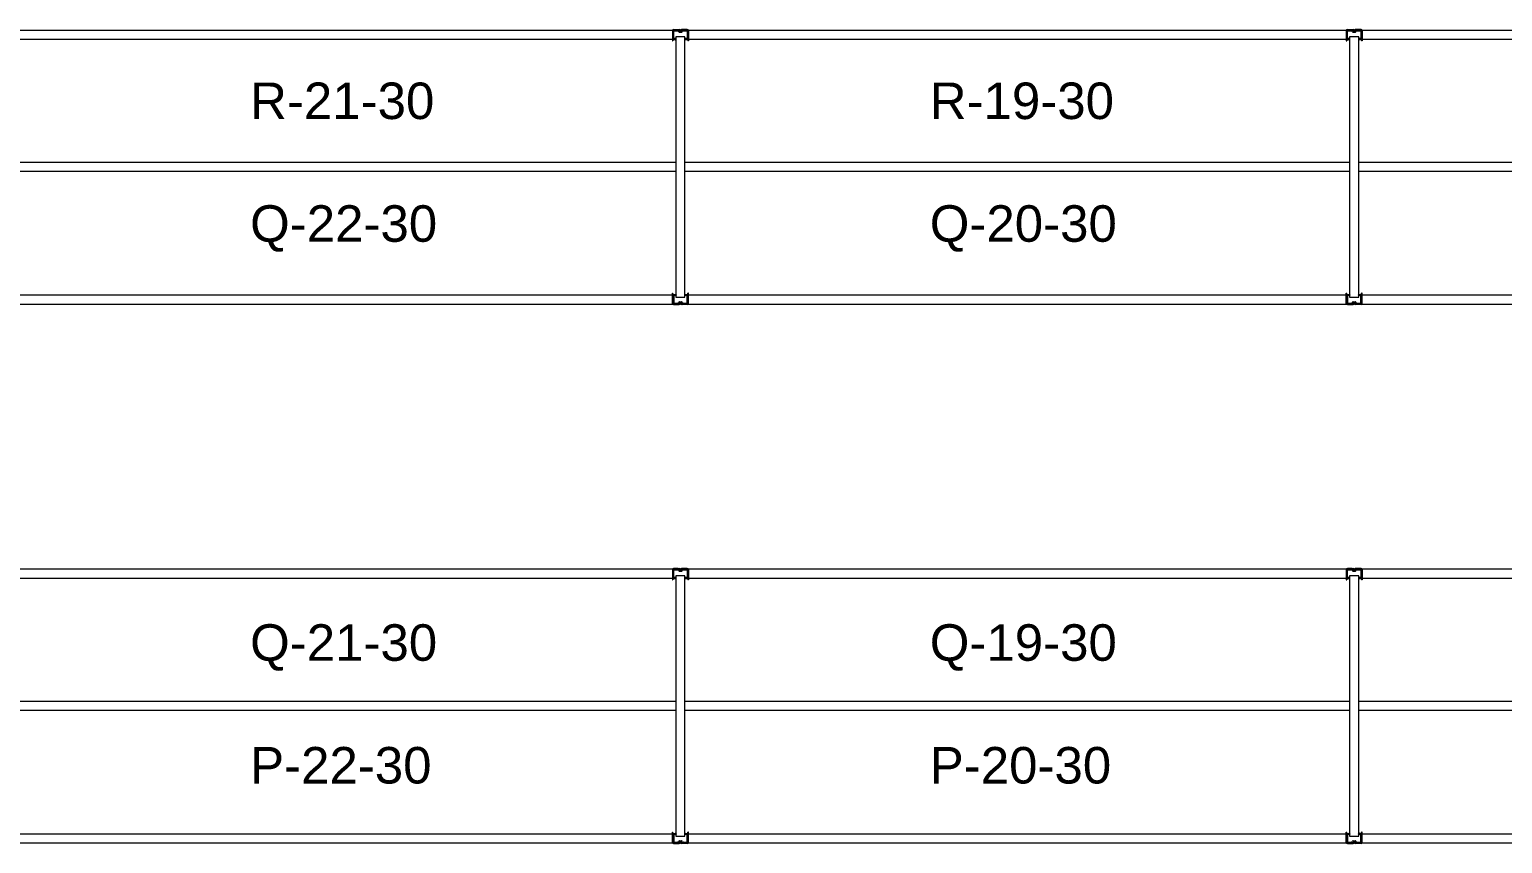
# Model space of a CAD drawing. Header units: inches. Extents: x 2743 to 10591, y -1604 to 5792.
# Drawn here: x 3129.1 to 3451.8, y 963.6 to 1141.8 of the extents above; entities that cross this region are included whole.
import ezdxf

# ---------------------------------------------------------------- set-up
doc = ezdxf.new("R2010")
doc.units = ezdxf.units.IN
doc.header["$LTSCALE"] = 0.1875
doc.header["$MEASUREMENT"] = 0
for name, color, linetype, lineweight in [('22 Dimension', 7, 'Continuous', 5), ('32 Echelle', 160, 'Continuous', 15), ('33 Poutre', 30, 'Continuous', 15)]:
    doc.layers.add(name, color=color, linetype=linetype, lineweight=lineweight)
doc.styles.add('arial', font='')
doc.styles.get('arial').set_extended_font_data('Arial')

msp = doc.modelspace()

# ---------------------------------------------------------------- hatches: boundary and pattern name
at = {"layer": '32 Echelle'}
for points in [[(3270.70882, 1139.49574), (3270.70882, 1139.68324), (3270.52132, 1139.68324)], [(3270.70882, 1139.49574), (3270.70882, 1139.68324), (3270.52132, 1139.68324)], [(3272.70882, 1139.49574), (3272.70882, 1139.68324), (3272.89632, 1139.68324)], [(3272.70882, 1139.49574), (3272.70882, 1139.68324), (3272.89632, 1139.68324)], [(3418.33382, 1139.49574), (3418.33382, 1139.68324), (3418.14632, 1139.68324)], [(3418.33382, 1139.49574), (3418.33382, 1139.68324), (3418.14632, 1139.68324)], [(3420.33382, 1139.49574), (3420.33382, 1139.68324), (3420.52132, 1139.68324)], [(3420.33382, 1139.49574), (3420.33382, 1139.68324), (3420.52132, 1139.68324)], [(3270.70882, 1083.87074), (3270.70882, 1083.68324), (3270.52132, 1083.68324)], [(3270.70882, 1083.87074), (3270.70882, 1083.68324), (3270.52132, 1083.68324)], [(3272.70882, 1083.87074), (3272.70882, 1083.68324), (3272.89632, 1083.68324)], [(3272.70882, 1083.87074), (3272.70882, 1083.68324), (3272.89632, 1083.68324)], [(3418.33382, 1083.87074), (3418.33382, 1083.68324), (3418.14632, 1083.68324)], [(3418.33382, 1083.87074), (3418.33382, 1083.68324), (3418.14632, 1083.68324)], [(3420.33382, 1083.87074), (3420.33382, 1083.68324), (3420.52132, 1083.68324)], [(3420.33382, 1083.87074), (3420.33382, 1083.68324), (3420.52132, 1083.68324)], [(3270.70882, 1021.49574), (3270.70882, 1021.68324), (3270.52132, 1021.68324)], [(3270.70882, 1021.49574), (3270.70882, 1021.68324), (3270.52132, 1021.68324)], [(3272.70882, 1021.49574), (3272.70882, 1021.68324), (3272.89632, 1021.68324)], [(3272.70882, 1021.49574), (3272.70882, 1021.68324), (3272.89632, 1021.68324)], [(3418.33382, 1021.49574), (3418.33382, 1021.68324), (3418.14632, 1021.68324)], [(3418.33382, 1021.49574), (3418.33382, 1021.68324), (3418.14632, 1021.68324)], [(3420.33382, 1021.49574), (3420.33382, 1021.68324), (3420.52132, 1021.68324)], [(3420.33382, 1021.49574), (3420.33382, 1021.68324), (3420.52132, 1021.68324)], [(3270.70882, 965.87074), (3270.70882, 965.68324), (3270.52132, 965.68324)], [(3270.70882, 965.87074), (3270.70882, 965.68324), (3270.52132, 965.68324)], [(3272.70882, 965.87074), (3272.70882, 965.68324), (3272.89632, 965.68324)], [(3272.70882, 965.87074), (3272.70882, 965.68324), (3272.89632, 965.68324)], [(3418.33382, 965.87074), (3418.33382, 965.68324), (3418.14632, 965.68324)], [(3418.33382, 965.87074), (3418.33382, 965.68324), (3418.14632, 965.68324)], [(3420.33382, 965.87074), (3420.33382, 965.68324), (3420.52132, 965.68324)], [(3420.33382, 965.87074), (3420.33382, 965.68324), (3420.52132, 965.68324)]]:
    msp.add_hatch(color=256, dxfattribs=at).paths.add_polyline_path(points)

# ---------------------------------------------------------------- linework, layer by layer
at = {"layer": '22 Dimension'}
for p, q in [((3270.70882, 1112.68324), (3125.08382, 1112.68324)), ((3270.70882, 1110.68324), (3125.08382, 1110.68324)), ((3418.33382, 1112.68324), (3272.70882, 1112.68324)), ((3418.33382, 1110.68324), (3272.70882, 1110.68324)), ((3565.95882, 1112.68324), (3420.33382, 1112.68324)), ((3565.95882, 1110.68324), (3420.33382, 1110.68324)), ((3270.70882, 994.68324), (3125.08382, 994.68324)), ((3418.33382, 994.68324), (3272.70882, 994.68324)), ((3565.95882, 994.68324), (3420.33382, 994.68324)), ((3270.70882, 992.68324), (3125.08382, 992.68324)), ((3418.33382, 992.68324), (3272.70882, 992.68324)), ((3565.95882, 992.68324), (3420.33382, 992.68324))]:
    msp.add_line(p, q, dxfattribs=at)
at = {"layer": '32 Echelle', "linetype": 'Continuous', "lineweight": 25}
for p, q in [((3270.08386, 1141.49949), (3270.08386, 1139.86699)), ((3270.08386, 1141.49949), (3270.08386, 1139.86699)), ((3270.17386, 1139.86699), (3270.17386, 1141.49949)), ((3270.17386, 1139.86699), (3270.17386, 1141.49949)), ((3271.19645, 1141.68324), (3270.26761, 1141.68324)), ((3271.19645, 1141.68324), (3270.26761, 1141.68324)), ((3270.26761, 1141.59324), (3271.19645, 1141.59324)), ((3270.26761, 1141.59324), (3271.19645, 1141.59324)), ((3270.68386, 1139.77324), (3270.26761, 1139.77324)), ((3270.68386, 1139.77324), (3270.26761, 1139.77324)), ((3270.26761, 1139.68324), (3270.68386, 1139.68324)), ((3270.26761, 1139.68324), (3270.68386, 1139.68324)), ((3270.68386, 1139.68324), (3270.68386, 1139.77324)), ((3270.68386, 1139.68324), (3270.68386, 1139.77324)), ((3271.2861, 1141.5269), (3271.33001, 1141.38326)), ((3271.2861, 1141.5269), (3271.33001, 1141.38326)), ((3271.41608, 1141.40958), (3271.37217, 1141.55321)), ((3271.41608, 1141.40958), (3271.37217, 1141.55321)), ((3271.9119, 1141.34324), (3271.50573, 1141.34324)), ((3271.9119, 1141.34324), (3271.50573, 1141.34324)), ((3271.50573, 1141.25324), (3271.9119, 1141.25324)), ((3271.50573, 1141.25324), (3271.9119, 1141.25324)), ((3272.04547, 1141.55321), (3272.00155, 1141.40958)), ((3272.04547, 1141.55321), (3272.00155, 1141.40958)), ((3272.08762, 1141.38326), (3272.13153, 1141.5269)), ((3272.08762, 1141.38326), (3272.13153, 1141.5269)), ((3273.15002, 1141.68324), (3272.22119, 1141.68324)), ((3273.15002, 1141.68324), (3272.22119, 1141.68324)), ((3272.22119, 1141.59324), (3273.15002, 1141.59324)), ((3272.22119, 1141.59324), (3273.15002, 1141.59324)), ((3273.15002, 1139.77324), (3272.73377, 1139.77324)), ((3272.73377, 1139.77324), (3272.73377, 1139.68324)), ((3273.15002, 1139.77324), (3272.73377, 1139.77324)), ((3272.73377, 1139.77324), (3272.73377, 1139.68324)), ((3272.73377, 1139.68324), (3273.15002, 1139.68324)), ((3272.73377, 1139.68324), (3273.15002, 1139.68324)), ((3273.24377, 1141.49949), (3273.24377, 1139.86699)), ((3273.24377, 1141.49949), (3273.24377, 1139.86699)), ((3273.33377, 1139.86699), (3273.33377, 1141.49949)), ((3273.33377, 1139.86699), (3273.33377, 1141.49949)), ((3417.70886, 1141.49949), (3417.70886, 1139.86699)), ((3417.70886, 1141.49949), (3417.70886, 1139.86699)), ((3417.79886, 1139.86699), (3417.79886, 1141.49949)), ((3417.79886, 1139.86699), (3417.79886, 1141.49949)), ((3418.82145, 1141.68324), (3417.89261, 1141.68324)), ((3418.82145, 1141.68324), (3417.89261, 1141.68324)), ((3417.89261, 1141.59324), (3418.82145, 1141.59324)), ((3417.89261, 1141.59324), (3418.82145, 1141.59324)), ((3418.30886, 1139.77324), (3417.89261, 1139.77324)), ((3418.30886, 1139.77324), (3417.89261, 1139.77324)), ((3417.89261, 1139.68324), (3418.30886, 1139.68324)), ((3417.89261, 1139.68324), (3418.30886, 1139.68324)), ((3418.30886, 1139.68324), (3418.30886, 1139.77324)), ((3418.30886, 1139.68324), (3418.30886, 1139.77324)), ((3418.9111, 1141.5269), (3418.95501, 1141.38326)), ((3418.9111, 1141.5269), (3418.95501, 1141.38326)), ((3419.04108, 1141.40958), (3418.99717, 1141.55321)), ((3419.04108, 1141.40958), (3418.99717, 1141.55321)), ((3419.5369, 1141.34324), (3419.13073, 1141.34324)), ((3419.5369, 1141.34324), (3419.13073, 1141.34324)), ((3419.13073, 1141.25324), (3419.5369, 1141.25324)), ((3419.13073, 1141.25324), (3419.5369, 1141.25324)), ((3419.67047, 1141.55321), (3419.62655, 1141.40958)), ((3419.67047, 1141.55321), (3419.62655, 1141.40958)), ((3419.71262, 1141.38326), (3419.75653, 1141.5269)), ((3419.71262, 1141.38326), (3419.75653, 1141.5269)), ((3420.77502, 1141.68324), (3419.84619, 1141.68324)), ((3420.77502, 1141.68324), (3419.84619, 1141.68324)), ((3419.84619, 1141.59324), (3420.77502, 1141.59324)), ((3419.84619, 1141.59324), (3420.77502, 1141.59324)), ((3420.77502, 1139.77324), (3420.35877, 1139.77324)), ((3420.35877, 1139.77324), (3420.35877, 1139.68324)), ((3420.77502, 1139.77324), (3420.35877, 1139.77324)), ((3420.35877, 1139.77324), (3420.35877, 1139.68324)), ((3420.35877, 1139.68324), (3420.77502, 1139.68324)), ((3420.35877, 1139.68324), (3420.77502, 1139.68324)), ((3420.86877, 1141.49949), (3420.86877, 1139.86699)), ((3420.86877, 1141.49949), (3420.86877, 1139.86699)), ((3420.95877, 1139.86699), (3420.95877, 1141.49949)), ((3420.95877, 1139.86699), (3420.95877, 1141.49949)), ((3270.08386, 1081.86699), (3270.08386, 1083.49949)), ((3270.08386, 1081.86699), (3270.08386, 1083.49949)), ((3270.17386, 1083.49949), (3270.17386, 1081.86699)), ((3270.17386, 1083.49949), (3270.17386, 1081.86699)), ((3270.26761, 1083.68324), (3270.68386, 1083.68324)), ((3270.26761, 1083.68324), (3270.68386, 1083.68324)), ((3270.68386, 1083.59324), (3270.26761, 1083.59324)), ((3270.68386, 1083.59324), (3270.26761, 1083.59324)), ((3270.26761, 1081.77324), (3271.19645, 1081.77324)), ((3270.26761, 1081.77324), (3271.19645, 1081.77324)), ((3271.19645, 1081.68324), (3270.26761, 1081.68324)), ((3271.19645, 1081.68324), (3270.26761, 1081.68324)), ((3270.68386, 1083.68324), (3270.68386, 1083.59324)), ((3270.68386, 1083.68324), (3270.68386, 1083.59324)), ((3271.2861, 1081.83958), (3271.33001, 1081.98321)), ((3271.2861, 1081.83958), (3271.33001, 1081.98321)), ((3271.41608, 1081.9569), (3271.37217, 1081.81326)), ((3271.41608, 1081.9569), (3271.37217, 1081.81326)), ((3271.50573, 1082.11324), (3271.9119, 1082.11324)), ((3271.50573, 1082.11324), (3271.9119, 1082.11324)), ((3271.9119, 1082.02324), (3271.50573, 1082.02324)), ((3271.9119, 1082.02324), (3271.50573, 1082.02324)), ((3272.04547, 1081.81326), (3272.00155, 1081.9569)), ((3272.04547, 1081.81326), (3272.00155, 1081.9569)), ((3272.08762, 1081.98321), (3272.13153, 1081.83958)), ((3272.08762, 1081.98321), (3272.13153, 1081.83958)), ((3272.22119, 1081.77324), (3273.15002, 1081.77324)), ((3272.22119, 1081.77324), (3273.15002, 1081.77324)), ((3273.15002, 1081.68324), (3272.22119, 1081.68324)), ((3273.15002, 1081.68324), (3272.22119, 1081.68324)), ((3272.73377, 1083.68324), (3273.15002, 1083.68324)), ((3272.73377, 1083.59324), (3272.73377, 1083.68324)), ((3272.73377, 1083.68324), (3273.15002, 1083.68324)), ((3272.73377, 1083.59324), (3272.73377, 1083.68324)), ((3273.15002, 1083.59324), (3272.73377, 1083.59324)), ((3273.15002, 1083.59324), (3272.73377, 1083.59324)), ((3273.24377, 1081.86699), (3273.24377, 1083.49949)), ((3273.24377, 1081.86699), (3273.24377, 1083.49949)), ((3273.33377, 1083.49949), (3273.33377, 1081.86699)), ((3273.33377, 1083.49949), (3273.33377, 1081.86699)), ((3417.70886, 1081.86699), (3417.70886, 1083.49949)), ((3417.70886, 1081.86699), (3417.70886, 1083.49949)), ((3417.79886, 1083.49949), (3417.79886, 1081.86699)), ((3417.79886, 1083.49949), (3417.79886, 1081.86699)), ((3417.89261, 1083.68324), (3418.30886, 1083.68324)), ((3417.89261, 1083.68324), (3418.30886, 1083.68324)), ((3418.30886, 1083.59324), (3417.89261, 1083.59324)), ((3418.30886, 1083.59324), (3417.89261, 1083.59324)), ((3417.89261, 1081.77324), (3418.82145, 1081.77324)), ((3417.89261, 1081.77324), (3418.82145, 1081.77324)), ((3418.82145, 1081.68324), (3417.89261, 1081.68324)), ((3418.82145, 1081.68324), (3417.89261, 1081.68324)), ((3418.30886, 1083.68324), (3418.30886, 1083.59324)), ((3418.30886, 1083.68324), (3418.30886, 1083.59324)), ((3418.9111, 1081.83958), (3418.95501, 1081.98321)), ((3418.9111, 1081.83958), (3418.95501, 1081.98321)), ((3419.04108, 1081.9569), (3418.99717, 1081.81326)), ((3419.04108, 1081.9569), (3418.99717, 1081.81326)), ((3419.13073, 1082.11324), (3419.5369, 1082.11324)), ((3419.13073, 1082.11324), (3419.5369, 1082.11324)), ((3419.5369, 1082.02324), (3419.13073, 1082.02324)), ((3419.5369, 1082.02324), (3419.13073, 1082.02324)), ((3419.67047, 1081.81326), (3419.62655, 1081.9569)), ((3419.67047, 1081.81326), (3419.62655, 1081.9569)), ((3419.71262, 1081.98321), (3419.75653, 1081.83958)), ((3419.71262, 1081.98321), (3419.75653, 1081.83958)), ((3419.84619, 1081.77324), (3420.77502, 1081.77324)), ((3419.84619, 1081.77324), (3420.77502, 1081.77324)), ((3420.77502, 1081.68324), (3419.84619, 1081.68324)), ((3420.77502, 1081.68324), (3419.84619, 1081.68324)), ((3420.35877, 1083.68324), (3420.77502, 1083.68324)), ((3420.35877, 1083.59324), (3420.35877, 1083.68324)), ((3420.35877, 1083.68324), (3420.77502, 1083.68324)), ((3420.35877, 1083.59324), (3420.35877, 1083.68324)), ((3420.77502, 1083.59324), (3420.35877, 1083.59324)), ((3420.77502, 1083.59324), (3420.35877, 1083.59324)), ((3420.86877, 1081.86699), (3420.86877, 1083.49949)), ((3420.86877, 1081.86699), (3420.86877, 1083.49949)), ((3420.95877, 1083.49949), (3420.95877, 1081.86699)), ((3420.95877, 1083.49949), (3420.95877, 1081.86699)), ((3270.08386, 1023.49949), (3270.08386, 1021.86699)), ((3270.08386, 1023.49949), (3270.08386, 1021.86699)), ((3270.17386, 1021.86699), (3270.17386, 1023.49949)), ((3270.17386, 1021.86699), (3270.17386, 1023.49949)), ((3271.19645, 1023.68324), (3270.26761, 1023.68324)), ((3271.19645, 1023.68324), (3270.26761, 1023.68324)), ((3270.26761, 1023.59324), (3271.19645, 1023.59324)), ((3270.26761, 1023.59324), (3271.19645, 1023.59324)), ((3271.2861, 1023.5269), (3271.33001, 1023.38326)), ((3271.2861, 1023.5269), (3271.33001, 1023.38326)), ((3271.41608, 1023.40958), (3271.37217, 1023.55321)), ((3271.41608, 1023.40958), (3271.37217, 1023.55321)), ((3271.9119, 1023.34324), (3271.50573, 1023.34324)), ((3271.9119, 1023.34324), (3271.50573, 1023.34324)), ((3271.50573, 1023.25324), (3271.9119, 1023.25324)), ((3271.50573, 1023.25324), (3271.9119, 1023.25324)), ((3272.04547, 1023.55321), (3272.00155, 1023.40958)), ((3272.04547, 1023.55321), (3272.00155, 1023.40958)), ((3272.08762, 1023.38326), (3272.13153, 1023.5269)), ((3272.08762, 1023.38326), (3272.13153, 1023.5269)), ((3273.15002, 1023.68324), (3272.22119, 1023.68324)), ((3273.15002, 1023.68324), (3272.22119, 1023.68324)), ((3272.22119, 1023.59324), (3273.15002, 1023.59324)), ((3272.22119, 1023.59324), (3273.15002, 1023.59324)), ((3273.24377, 1023.49949), (3273.24377, 1021.86699)), ((3273.24377, 1023.49949), (3273.24377, 1021.86699)), ((3273.33377, 1021.86699), (3273.33377, 1023.49949)), ((3273.33377, 1021.86699), (3273.33377, 1023.49949)), ((3417.70886, 1023.49949), (3417.70886, 1021.86699)), ((3417.70886, 1023.49949), (3417.70886, 1021.86699)), ((3417.79886, 1021.86699), (3417.79886, 1023.49949)), ((3417.79886, 1021.86699), (3417.79886, 1023.49949)), ((3418.82145, 1023.68324), (3417.89261, 1023.68324)), ((3418.82145, 1023.68324), (3417.89261, 1023.68324)), ((3417.89261, 1023.59324), (3418.82145, 1023.59324)), ((3417.89261, 1023.59324), (3418.82145, 1023.59324)), ((3418.9111, 1023.5269), (3418.95501, 1023.38326)), ((3418.9111, 1023.5269), (3418.95501, 1023.38326)), ((3419.04108, 1023.40958), (3418.99717, 1023.55321)), ((3419.04108, 1023.40958), (3418.99717, 1023.55321)), ((3419.5369, 1023.34324), (3419.13073, 1023.34324)), ((3419.5369, 1023.34324), (3419.13073, 1023.34324)), ((3419.13073, 1023.25324), (3419.5369, 1023.25324)), ((3419.13073, 1023.25324), (3419.5369, 1023.25324)), ((3419.67047, 1023.55321), (3419.62655, 1023.40958)), ((3419.67047, 1023.55321), (3419.62655, 1023.40958)), ((3419.71262, 1023.38326), (3419.75653, 1023.5269)), ((3419.71262, 1023.38326), (3419.75653, 1023.5269)), ((3420.77502, 1023.68324), (3419.84619, 1023.68324)), ((3420.77502, 1023.68324), (3419.84619, 1023.68324)), ((3419.84619, 1023.59324), (3420.77502, 1023.59324)), ((3419.84619, 1023.59324), (3420.77502, 1023.59324)), ((3420.86877, 1023.49949), (3420.86877, 1021.86699)), ((3420.86877, 1023.49949), (3420.86877, 1021.86699)), ((3420.95877, 1021.86699), (3420.95877, 1023.49949)), ((3420.95877, 1021.86699), (3420.95877, 1023.49949)), ((3270.68386, 1021.77324), (3270.26761, 1021.77324)), ((3270.68386, 1021.77324), (3270.26761, 1021.77324)), ((3270.26761, 1021.68324), (3270.68386, 1021.68324)), ((3270.26761, 1021.68324), (3270.68386, 1021.68324)), ((3270.68386, 1021.68324), (3270.68386, 1021.77324)), ((3270.68386, 1021.68324), (3270.68386, 1021.77324)), ((3273.15002, 1021.77324), (3272.73377, 1021.77324)), ((3272.73377, 1021.77324), (3272.73377, 1021.68324)), ((3273.15002, 1021.77324), (3272.73377, 1021.77324)), ((3272.73377, 1021.77324), (3272.73377, 1021.68324)), ((3272.73377, 1021.68324), (3273.15002, 1021.68324)), ((3272.73377, 1021.68324), (3273.15002, 1021.68324)), ((3418.30886, 1021.77324), (3417.89261, 1021.77324)), ((3418.30886, 1021.77324), (3417.89261, 1021.77324)), ((3417.89261, 1021.68324), (3418.30886, 1021.68324)), ((3417.89261, 1021.68324), (3418.30886, 1021.68324)), ((3418.30886, 1021.68324), (3418.30886, 1021.77324)), ((3418.30886, 1021.68324), (3418.30886, 1021.77324)), ((3420.77502, 1021.77324), (3420.35877, 1021.77324)), ((3420.35877, 1021.77324), (3420.35877, 1021.68324)), ((3420.77502, 1021.77324), (3420.35877, 1021.77324)), ((3420.35877, 1021.77324), (3420.35877, 1021.68324)), ((3420.35877, 1021.68324), (3420.77502, 1021.68324)), ((3420.35877, 1021.68324), (3420.77502, 1021.68324)), ((3270.08386, 963.86699), (3270.08386, 965.49949)), ((3270.08386, 963.86699), (3270.08386, 965.49949)), ((3270.17386, 965.49949), (3270.17386, 963.86699)), ((3270.17386, 965.49949), (3270.17386, 963.86699)), ((3270.26761, 965.68324), (3270.68386, 965.68324)), ((3270.26761, 965.68324), (3270.68386, 965.68324)), ((3270.68386, 965.59324), (3270.26761, 965.59324)), ((3270.68386, 965.59324), (3270.26761, 965.59324)), ((3270.68386, 965.68324), (3270.68386, 965.59324)), ((3270.68386, 965.68324), (3270.68386, 965.59324)), ((3272.73377, 965.68324), (3273.15002, 965.68324)), ((3272.73377, 965.59324), (3272.73377, 965.68324)), ((3272.73377, 965.68324), (3273.15002, 965.68324)), ((3272.73377, 965.59324), (3272.73377, 965.68324)), ((3273.15002, 965.59324), (3272.73377, 965.59324)), ((3273.15002, 965.59324), (3272.73377, 965.59324)), ((3273.24377, 963.86699), (3273.24377, 965.49949)), ((3273.24377, 963.86699), (3273.24377, 965.49949)), ((3273.33377, 965.49949), (3273.33377, 963.86699)), ((3273.33377, 965.49949), (3273.33377, 963.86699)), ((3417.70886, 963.86699), (3417.70886, 965.49949)), ((3417.70886, 963.86699), (3417.70886, 965.49949)), ((3417.79886, 965.49949), (3417.79886, 963.86699)), ((3417.79886, 965.49949), (3417.79886, 963.86699)), ((3417.89261, 965.68324), (3418.30886, 965.68324)), ((3417.89261, 965.68324), (3418.30886, 965.68324)), ((3418.30886, 965.59324), (3417.89261, 965.59324)), ((3418.30886, 965.59324), (3417.89261, 965.59324)), ((3418.30886, 965.68324), (3418.30886, 965.59324)), ((3418.30886, 965.68324), (3418.30886, 965.59324)), ((3420.35877, 965.68324), (3420.77502, 965.68324)), ((3420.35877, 965.59324), (3420.35877, 965.68324)), ((3420.35877, 965.68324), (3420.77502, 965.68324)), ((3420.35877, 965.59324), (3420.35877, 965.68324)), ((3420.77502, 965.59324), (3420.35877, 965.59324)), ((3420.77502, 965.59324), (3420.35877, 965.59324)), ((3420.86877, 963.86699), (3420.86877, 965.49949)), ((3420.86877, 963.86699), (3420.86877, 965.49949)), ((3420.95877, 965.49949), (3420.95877, 963.86699)), ((3420.95877, 965.49949), (3420.95877, 963.86699)), ((3270.26761, 963.77324), (3271.19645, 963.77324)), ((3270.26761, 963.77324), (3271.19645, 963.77324)), ((3271.19645, 963.68324), (3270.26761, 963.68324)), ((3271.19645, 963.68324), (3270.26761, 963.68324)), ((3271.2861, 963.83958), (3271.33001, 963.98321)), ((3271.2861, 963.83958), (3271.33001, 963.98321)), ((3271.41608, 963.9569), (3271.37217, 963.81326)), ((3271.41608, 963.9569), (3271.37217, 963.81326)), ((3271.50573, 964.11324), (3271.9119, 964.11324)), ((3271.50573, 964.11324), (3271.9119, 964.11324)), ((3271.9119, 964.02324), (3271.50573, 964.02324)), ((3271.9119, 964.02324), (3271.50573, 964.02324)), ((3272.04547, 963.81326), (3272.00155, 963.9569)), ((3272.04547, 963.81326), (3272.00155, 963.9569)), ((3272.08762, 963.98321), (3272.13153, 963.83958)), ((3272.08762, 963.98321), (3272.13153, 963.83958)), ((3272.22119, 963.77324), (3273.15002, 963.77324)), ((3272.22119, 963.77324), (3273.15002, 963.77324)), ((3273.15002, 963.68324), (3272.22119, 963.68324)), ((3273.15002, 963.68324), (3272.22119, 963.68324)), ((3417.89261, 963.77324), (3418.82145, 963.77324)), ((3417.89261, 963.77324), (3418.82145, 963.77324)), ((3418.82145, 963.68324), (3417.89261, 963.68324)), ((3418.82145, 963.68324), (3417.89261, 963.68324)), ((3418.9111, 963.83958), (3418.95501, 963.98321)), ((3418.9111, 963.83958), (3418.95501, 963.98321)), ((3419.04108, 963.9569), (3418.99717, 963.81326)), ((3419.04108, 963.9569), (3418.99717, 963.81326)), ((3419.13073, 964.11324), (3419.5369, 964.11324)), ((3419.13073, 964.11324), (3419.5369, 964.11324)), ((3419.5369, 964.02324), (3419.13073, 964.02324)), ((3419.5369, 964.02324), (3419.13073, 964.02324)), ((3419.67047, 963.81326), (3419.62655, 963.9569)), ((3419.67047, 963.81326), (3419.62655, 963.9569)), ((3419.71262, 963.98321), (3419.75653, 963.83958)), ((3419.71262, 963.98321), (3419.75653, 963.83958)), ((3419.84619, 963.77324), (3420.77502, 963.77324)), ((3419.84619, 963.77324), (3420.77502, 963.77324)), ((3420.77502, 963.68324), (3419.84619, 963.68324)), ((3420.77502, 963.68324), (3419.84619, 963.68324))]:
    msp.add_line(p, q, dxfattribs=at)
at = {"layer": '32 Echelle'}
for p, q in [((3270.70882, 1139.68324), (3270.52132, 1139.68324)), ((3270.70882, 1139.49574), (3270.52132, 1139.68324)), ((3270.70882, 1139.68324), (3270.52132, 1139.68324)), ((3270.70882, 1139.49574), (3270.52132, 1139.68324)), ((3272.70882, 1140.18324), (3270.70882, 1140.18324)), ((3270.70882, 1140.18324), (3270.70882, 1083.18324)), ((3272.70882, 1140.18324), (3270.70882, 1140.18324)), ((3270.70882, 1140.18324), (3270.70882, 1083.18324)), ((3270.70882, 1139.49574), (3270.70882, 1139.68324)), ((3270.70882, 1139.49574), (3270.70882, 1139.68324)), ((3272.70882, 1083.18324), (3272.70882, 1140.18324)), ((3272.70882, 1083.18324), (3272.70882, 1140.18324)), ((3272.70882, 1139.68324), (3272.89632, 1139.68324)), ((3272.70882, 1139.49574), (3272.70882, 1139.68324)), ((3272.70882, 1139.49574), (3272.89632, 1139.68324)), ((3272.70882, 1139.68324), (3272.89632, 1139.68324)), ((3272.70882, 1139.49574), (3272.70882, 1139.68324)), ((3272.70882, 1139.49574), (3272.89632, 1139.68324)), ((3418.33382, 1139.68324), (3418.14632, 1139.68324)), ((3418.33382, 1139.49574), (3418.14632, 1139.68324)), ((3418.33382, 1139.68324), (3418.14632, 1139.68324)), ((3418.33382, 1139.49574), (3418.14632, 1139.68324)), ((3420.33382, 1140.18324), (3418.33382, 1140.18324)), ((3418.33382, 1140.18324), (3418.33382, 1083.18324)), ((3420.33382, 1140.18324), (3418.33382, 1140.18324)), ((3418.33382, 1140.18324), (3418.33382, 1083.18324)), ((3418.33382, 1139.49574), (3418.33382, 1139.68324)), ((3418.33382, 1139.49574), (3418.33382, 1139.68324)), ((3420.33382, 1083.18324), (3420.33382, 1140.18324)), ((3420.33382, 1083.18324), (3420.33382, 1140.18324)), ((3420.33382, 1139.68324), (3420.52132, 1139.68324)), ((3420.33382, 1139.49574), (3420.33382, 1139.68324)), ((3420.33382, 1139.49574), (3420.52132, 1139.68324)), ((3420.33382, 1139.68324), (3420.52132, 1139.68324)), ((3420.33382, 1139.49574), (3420.33382, 1139.68324)), ((3420.33382, 1139.49574), (3420.52132, 1139.68324)), ((3270.70882, 1083.87074), (3270.52132, 1083.68324)), ((3270.70882, 1083.87074), (3270.52132, 1083.68324)), ((3270.70882, 1083.68324), (3270.52132, 1083.68324)), ((3270.70882, 1083.68324), (3270.52132, 1083.68324)), ((3270.70882, 1083.87074), (3270.70882, 1083.68324)), ((3270.70882, 1083.87074), (3270.70882, 1083.68324)), ((3270.70882, 1083.18324), (3272.70882, 1083.18324)), ((3270.70882, 1083.18324), (3272.70882, 1083.18324)), ((3272.70882, 1083.87074), (3272.70882, 1083.68324)), ((3272.70882, 1083.87074), (3272.89632, 1083.68324)), ((3272.70882, 1083.87074), (3272.70882, 1083.68324)), ((3272.70882, 1083.87074), (3272.89632, 1083.68324)), ((3272.70882, 1083.68324), (3272.89632, 1083.68324)), ((3272.70882, 1083.68324), (3272.89632, 1083.68324)), ((3418.33382, 1083.87074), (3418.14632, 1083.68324)), ((3418.33382, 1083.87074), (3418.14632, 1083.68324)), ((3418.33382, 1083.68324), (3418.14632, 1083.68324)), ((3418.33382, 1083.68324), (3418.14632, 1083.68324)), ((3418.33382, 1083.87074), (3418.33382, 1083.68324)), ((3418.33382, 1083.87074), (3418.33382, 1083.68324)), ((3418.33382, 1083.18324), (3420.33382, 1083.18324)), ((3418.33382, 1083.18324), (3420.33382, 1083.18324)), ((3420.33382, 1083.87074), (3420.33382, 1083.68324)), ((3420.33382, 1083.87074), (3420.52132, 1083.68324)), ((3420.33382, 1083.87074), (3420.33382, 1083.68324)), ((3420.33382, 1083.87074), (3420.52132, 1083.68324)), ((3420.33382, 1083.68324), (3420.52132, 1083.68324)), ((3420.33382, 1083.68324), (3420.52132, 1083.68324)), ((3270.70882, 1021.68324), (3270.52132, 1021.68324)), ((3270.70882, 1021.49574), (3270.52132, 1021.68324)), ((3270.70882, 1021.68324), (3270.52132, 1021.68324)), ((3270.70882, 1021.49574), (3270.52132, 1021.68324)), ((3272.70882, 1022.18324), (3270.70882, 1022.18324)), ((3270.70882, 1022.18324), (3270.70882, 965.18324)), ((3272.70882, 1022.18324), (3270.70882, 1022.18324)), ((3270.70882, 1022.18324), (3270.70882, 965.18324)), ((3270.70882, 1021.49574), (3270.70882, 1021.68324)), ((3270.70882, 1021.49574), (3270.70882, 1021.68324)), ((3272.70882, 965.18324), (3272.70882, 1022.18324)), ((3272.70882, 965.18324), (3272.70882, 1022.18324)), ((3272.70882, 1021.68324), (3272.89632, 1021.68324)), ((3272.70882, 1021.49574), (3272.70882, 1021.68324)), ((3272.70882, 1021.49574), (3272.89632, 1021.68324)), ((3272.70882, 1021.68324), (3272.89632, 1021.68324)), ((3272.70882, 1021.49574), (3272.70882, 1021.68324)), ((3272.70882, 1021.49574), (3272.89632, 1021.68324)), ((3418.33382, 1021.68324), (3418.14632, 1021.68324)), ((3418.33382, 1021.49574), (3418.14632, 1021.68324)), ((3418.33382, 1021.68324), (3418.14632, 1021.68324)), ((3418.33382, 1021.49574), (3418.14632, 1021.68324)), ((3420.33382, 1022.18324), (3418.33382, 1022.18324)), ((3418.33382, 1022.18324), (3418.33382, 965.18324)), ((3420.33382, 1022.18324), (3418.33382, 1022.18324)), ((3418.33382, 1022.18324), (3418.33382, 965.18324)), ((3418.33382, 1021.49574), (3418.33382, 1021.68324)), ((3418.33382, 1021.49574), (3418.33382, 1021.68324)), ((3420.33382, 965.18324), (3420.33382, 1022.18324)), ((3420.33382, 965.18324), (3420.33382, 1022.18324)), ((3420.33382, 1021.68324), (3420.52132, 1021.68324)), ((3420.33382, 1021.49574), (3420.33382, 1021.68324)), ((3420.33382, 1021.49574), (3420.52132, 1021.68324)), ((3420.33382, 1021.68324), (3420.52132, 1021.68324)), ((3420.33382, 1021.49574), (3420.33382, 1021.68324)), ((3420.33382, 1021.49574), (3420.52132, 1021.68324)), ((3270.70882, 965.87074), (3270.52132, 965.68324)), ((3270.70882, 965.87074), (3270.52132, 965.68324)), ((3270.70882, 965.68324), (3270.52132, 965.68324)), ((3270.70882, 965.68324), (3270.52132, 965.68324)), ((3270.70882, 965.87074), (3270.70882, 965.68324)), ((3270.70882, 965.87074), (3270.70882, 965.68324)), ((3270.70882, 965.18324), (3272.70882, 965.18324)), ((3270.70882, 965.18324), (3272.70882, 965.18324)), ((3272.70882, 965.87074), (3272.70882, 965.68324)), ((3272.70882, 965.87074), (3272.89632, 965.68324)), ((3272.70882, 965.87074), (3272.70882, 965.68324)), ((3272.70882, 965.87074), (3272.89632, 965.68324)), ((3272.70882, 965.68324), (3272.89632, 965.68324)), ((3272.70882, 965.68324), (3272.89632, 965.68324)), ((3418.33382, 965.87074), (3418.14632, 965.68324)), ((3418.33382, 965.87074), (3418.14632, 965.68324)), ((3418.33382, 965.68324), (3418.14632, 965.68324)), ((3418.33382, 965.68324), (3418.14632, 965.68324)), ((3418.33382, 965.87074), (3418.33382, 965.68324)), ((3418.33382, 965.87074), (3418.33382, 965.68324)), ((3418.33382, 965.18324), (3420.33382, 965.18324)), ((3418.33382, 965.18324), (3420.33382, 965.18324)), ((3420.33382, 965.87074), (3420.33382, 965.68324)), ((3420.33382, 965.87074), (3420.52132, 965.68324)), ((3420.33382, 965.87074), (3420.33382, 965.68324)), ((3420.33382, 965.87074), (3420.52132, 965.68324)), ((3420.33382, 965.68324), (3420.52132, 965.68324)), ((3420.33382, 965.68324), (3420.52132, 965.68324))]:
    msp.add_line(p, q, dxfattribs=at)
at = {"layer": '32 Echelle', "linetype": 'Continuous', "lineweight": 25}
for centre, radius, start, end in [((3270.26761, 1141.49949), 0.18375, 90, 180), ((3270.26761, 1141.49949), 0.18375, 90, 180), ((3270.26761, 1139.86699), 0.18375, 180, 270), ((3270.26761, 1139.86699), 0.18375, 180, 270), ((3270.26761, 1141.49949), 0.09375, 90, 180), ((3270.26761, 1141.49949), 0.09375, 90, 180), ((3270.26761, 1139.86699), 0.09375, 180, 270), ((3270.26761, 1139.86699), 0.09375, 180, 270), ((3271.19645, 1141.49949), 0.18375, 17, 90), ((3271.19645, 1141.49949), 0.18375, 17, 90), ((3271.19645, 1141.49949), 0.09375, 17, 90), ((3271.19645, 1141.49949), 0.09375, 17, 90), ((3271.50573, 1141.43699), 0.18375, 197, 270), ((3271.50573, 1141.43699), 0.18375, 197, 270), ((3271.50573, 1141.43699), 0.09375, 197, 270), ((3271.50573, 1141.43699), 0.09375, 197, 270), ((3271.9119, 1141.43699), 0.09375, 270, 343), ((3271.9119, 1141.43699), 0.09375, 270, 343), ((3271.9119, 1141.43699), 0.18375, 270, 343), ((3271.9119, 1141.43699), 0.18375, 270, 343), ((3272.22119, 1141.49949), 0.18375, 90, 163), ((3272.22119, 1141.49949), 0.18375, 90, 163), ((3272.22119, 1141.49949), 0.09375, 90, 163), ((3272.22119, 1141.49949), 0.09375, 90, 163), ((3273.15002, 1141.49949), 0.18375, 0, 90), ((3273.15002, 1141.49949), 0.18375, 0, 90), ((3273.15002, 1141.49949), 0.09375, 0, 90), ((3273.15002, 1141.49949), 0.09375, 0, 90), ((3273.15002, 1139.86699), 0.09375, 270, 0), ((3273.15002, 1139.86699), 0.18375, 270, 0), ((3273.15002, 1139.86699), 0.09375, 270, 0), ((3273.15002, 1139.86699), 0.18375, 270, 0), ((3417.89261, 1141.49949), 0.18375, 90, 180), ((3417.89261, 1141.49949), 0.18375, 90, 180), ((3417.89261, 1139.86699), 0.18375, 180, 270), ((3417.89261, 1139.86699), 0.18375, 180, 270), ((3417.89261, 1141.49949), 0.09375, 90, 180), ((3417.89261, 1141.49949), 0.09375, 90, 180), ((3417.89261, 1139.86699), 0.09375, 180, 270), ((3417.89261, 1139.86699), 0.09375, 180, 270), ((3418.82145, 1141.49949), 0.18375, 17, 90), ((3418.82145, 1141.49949), 0.18375, 17, 90), ((3418.82145, 1141.49949), 0.09375, 17, 90), ((3418.82145, 1141.49949), 0.09375, 17, 90), ((3419.13073, 1141.43699), 0.18375, 197, 270), ((3419.13073, 1141.43699), 0.18375, 197, 270), ((3419.13073, 1141.43699), 0.09375, 197, 270), ((3419.13073, 1141.43699), 0.09375, 197, 270), ((3419.5369, 1141.43699), 0.09375, 270, 343), ((3419.5369, 1141.43699), 0.09375, 270, 343), ((3419.5369, 1141.43699), 0.18375, 270, 343), ((3419.5369, 1141.43699), 0.18375, 270, 343), ((3419.84619, 1141.49949), 0.18375, 90, 163), ((3419.84619, 1141.49949), 0.18375, 90, 163), ((3419.84619, 1141.49949), 0.09375, 90, 163), ((3419.84619, 1141.49949), 0.09375, 90, 163), ((3420.77502, 1141.49949), 0.18375, 0, 90), ((3420.77502, 1141.49949), 0.18375, 0, 90), ((3420.77502, 1141.49949), 0.09375, 0, 90), ((3420.77502, 1141.49949), 0.09375, 0, 90), ((3420.77502, 1139.86699), 0.09375, 270, 0), ((3420.77502, 1139.86699), 0.18375, 270, 0), ((3420.77502, 1139.86699), 0.09375, 270, 0), ((3420.77502, 1139.86699), 0.18375, 270, 0), ((3270.26761, 1083.49949), 0.18375, 90, 180), ((3270.26761, 1083.49949), 0.18375, 90, 180), ((3270.26761, 1081.86699), 0.18375, 180, 270), ((3270.26761, 1081.86699), 0.18375, 180, 270), ((3270.26761, 1083.49949), 0.09375, 90, 180), ((3270.26761, 1083.49949), 0.09375, 90, 180), ((3270.26761, 1081.86699), 0.09375, 180, 270), ((3270.26761, 1081.86699), 0.09375, 180, 270), ((3271.19645, 1081.86699), 0.09375, 270, 343), ((3271.19645, 1081.86699), 0.09375, 270, 343), ((3271.19645, 1081.86699), 0.18375, 270, 343), ((3271.19645, 1081.86699), 0.18375, 270, 343), ((3271.50573, 1081.92949), 0.18375, 90, 163), ((3271.50573, 1081.92949), 0.18375, 90, 163), ((3271.50573, 1081.92949), 0.09375, 90, 163), ((3271.50573, 1081.92949), 0.09375, 90, 163), ((3271.9119, 1081.92949), 0.18375, 17, 90), ((3271.9119, 1081.92949), 0.18375, 17, 90), ((3271.9119, 1081.92949), 0.09375, 17, 90), ((3271.9119, 1081.92949), 0.09375, 17, 90), ((3272.22119, 1081.86699), 0.18375, 197, 270), ((3272.22119, 1081.86699), 0.18375, 197, 270), ((3272.22119, 1081.86699), 0.09375, 197, 270), ((3272.22119, 1081.86699), 0.09375, 197, 270), ((3273.15002, 1083.49949), 0.18375, 0, 90), ((3273.15002, 1083.49949), 0.18375, 0, 90), ((3273.15002, 1083.49949), 0.09375, 0, 90), ((3273.15002, 1083.49949), 0.09375, 0, 90), ((3273.15002, 1081.86699), 0.09375, 270, 0), ((3273.15002, 1081.86699), 0.18375, 270, 0), ((3273.15002, 1081.86699), 0.09375, 270, 0), ((3273.15002, 1081.86699), 0.18375, 270, 0), ((3417.89261, 1083.49949), 0.18375, 90, 180), ((3417.89261, 1083.49949), 0.18375, 90, 180), ((3417.89261, 1081.86699), 0.18375, 180, 270), ((3417.89261, 1081.86699), 0.18375, 180, 270), ((3417.89261, 1083.49949), 0.09375, 90, 180), ((3417.89261, 1083.49949), 0.09375, 90, 180), ((3417.89261, 1081.86699), 0.09375, 180, 270), ((3417.89261, 1081.86699), 0.09375, 180, 270), ((3418.82145, 1081.86699), 0.09375, 270, 343), ((3418.82145, 1081.86699), 0.09375, 270, 343), ((3418.82145, 1081.86699), 0.18375, 270, 343), ((3418.82145, 1081.86699), 0.18375, 270, 343), ((3419.13073, 1081.92949), 0.18375, 90, 163), ((3419.13073, 1081.92949), 0.18375, 90, 163), ((3419.13073, 1081.92949), 0.09375, 90, 163), ((3419.13073, 1081.92949), 0.09375, 90, 163), ((3419.5369, 1081.92949), 0.18375, 17, 90), ((3419.5369, 1081.92949), 0.18375, 17, 90), ((3419.5369, 1081.92949), 0.09375, 17, 90), ((3419.5369, 1081.92949), 0.09375, 17, 90), ((3419.84619, 1081.86699), 0.18375, 197, 270), ((3419.84619, 1081.86699), 0.18375, 197, 270), ((3419.84619, 1081.86699), 0.09375, 197, 270), ((3419.84619, 1081.86699), 0.09375, 197, 270), ((3420.77502, 1083.49949), 0.18375, 0, 90), ((3420.77502, 1083.49949), 0.18375, 0, 90), ((3420.77502, 1083.49949), 0.09375, 0, 90), ((3420.77502, 1083.49949), 0.09375, 0, 90), ((3420.77502, 1081.86699), 0.09375, 270, 0), ((3420.77502, 1081.86699), 0.18375, 270, 0), ((3420.77502, 1081.86699), 0.09375, 270, 0), ((3420.77502, 1081.86699), 0.18375, 270, 0), ((3270.26761, 1023.49949), 0.18375, 90, 180), ((3270.26761, 1023.49949), 0.18375, 90, 180), ((3270.26761, 1023.49949), 0.09375, 90, 180), ((3270.26761, 1023.49949), 0.09375, 90, 180), ((3271.19645, 1023.49949), 0.18375, 17, 90), ((3271.19645, 1023.49949), 0.18375, 17, 90), ((3271.19645, 1023.49949), 0.09375, 17, 90), ((3271.19645, 1023.49949), 0.09375, 17, 90), ((3271.50573, 1023.43699), 0.18375, 197, 270), ((3271.50573, 1023.43699), 0.18375, 197, 270), ((3271.50573, 1023.43699), 0.09375, 197, 270), ((3271.50573, 1023.43699), 0.09375, 197, 270), ((3271.9119, 1023.43699), 0.09375, 270, 343), ((3271.9119, 1023.43699), 0.09375, 270, 343), ((3271.9119, 1023.43699), 0.18375, 270, 343), ((3271.9119, 1023.43699), 0.18375, 270, 343), ((3272.22119, 1023.49949), 0.18375, 90, 163), ((3272.22119, 1023.49949), 0.18375, 90, 163), ((3272.22119, 1023.49949), 0.09375, 90, 163), ((3272.22119, 1023.49949), 0.09375, 90, 163), ((3273.15002, 1023.49949), 0.18375, 0, 90), ((3273.15002, 1023.49949), 0.18375, 0, 90), ((3273.15002, 1023.49949), 0.09375, 0, 90), ((3273.15002, 1023.49949), 0.09375, 0, 90), ((3417.89261, 1023.49949), 0.18375, 90, 180), ((3417.89261, 1023.49949), 0.18375, 90, 180), ((3417.89261, 1023.49949), 0.09375, 90, 180), ((3417.89261, 1023.49949), 0.09375, 90, 180), ((3418.82145, 1023.49949), 0.18375, 17, 90), ((3418.82145, 1023.49949), 0.18375, 17, 90), ((3418.82145, 1023.49949), 0.09375, 17, 90), ((3418.82145, 1023.49949), 0.09375, 17, 90), ((3419.13073, 1023.43699), 0.18375, 197, 270), ((3419.13073, 1023.43699), 0.18375, 197, 270), ((3419.13073, 1023.43699), 0.09375, 197, 270), ((3419.13073, 1023.43699), 0.09375, 197, 270), ((3419.5369, 1023.43699), 0.09375, 270, 343), ((3419.5369, 1023.43699), 0.09375, 270, 343), ((3419.5369, 1023.43699), 0.18375, 270, 343), ((3419.5369, 1023.43699), 0.18375, 270, 343), ((3419.84619, 1023.49949), 0.18375, 90, 163), ((3419.84619, 1023.49949), 0.18375, 90, 163), ((3419.84619, 1023.49949), 0.09375, 90, 163), ((3419.84619, 1023.49949), 0.09375, 90, 163), ((3420.77502, 1023.49949), 0.18375, 0, 90), ((3420.77502, 1023.49949), 0.18375, 0, 90), ((3420.77502, 1023.49949), 0.09375, 0, 90), ((3420.77502, 1023.49949), 0.09375, 0, 90), ((3270.26761, 1021.86699), 0.18375, 180, 270), ((3270.26761, 1021.86699), 0.18375, 180, 270), ((3270.26761, 1021.86699), 0.09375, 180, 270), ((3270.26761, 1021.86699), 0.09375, 180, 270), ((3273.15002, 1021.86699), 0.09375, 270, 0), ((3273.15002, 1021.86699), 0.18375, 270, 0), ((3273.15002, 1021.86699), 0.09375, 270, 0), ((3273.15002, 1021.86699), 0.18375, 270, 0), ((3417.89261, 1021.86699), 0.18375, 180, 270), ((3417.89261, 1021.86699), 0.18375, 180, 270), ((3417.89261, 1021.86699), 0.09375, 180, 270), ((3417.89261, 1021.86699), 0.09375, 180, 270), ((3420.77502, 1021.86699), 0.09375, 270, 0), ((3420.77502, 1021.86699), 0.18375, 270, 0), ((3420.77502, 1021.86699), 0.09375, 270, 0), ((3420.77502, 1021.86699), 0.18375, 270, 0), ((3270.26761, 965.49949), 0.18375, 90, 180), ((3270.26761, 965.49949), 0.18375, 90, 180), ((3270.26761, 965.49949), 0.09375, 90, 180), ((3270.26761, 965.49949), 0.09375, 90, 180), ((3273.15002, 965.49949), 0.18375, 0, 90), ((3273.15002, 965.49949), 0.18375, 0, 90), ((3273.15002, 965.49949), 0.09375, 0, 90), ((3273.15002, 965.49949), 0.09375, 0, 90), ((3417.89261, 965.49949), 0.18375, 90, 180), ((3417.89261, 965.49949), 0.18375, 90, 180), ((3417.89261, 965.49949), 0.09375, 90, 180), ((3417.89261, 965.49949), 0.09375, 90, 180), ((3420.77502, 965.49949), 0.18375, 0, 90), ((3420.77502, 965.49949), 0.18375, 0, 90), ((3420.77502, 965.49949), 0.09375, 0, 90), ((3420.77502, 965.49949), 0.09375, 0, 90), ((3270.26761, 963.86699), 0.18375, 180, 270), ((3270.26761, 963.86699), 0.18375, 180, 270), ((3270.26761, 963.86699), 0.09375, 180, 270), ((3270.26761, 963.86699), 0.09375, 180, 270), ((3271.19645, 963.86699), 0.09375, 270, 343), ((3271.19645, 963.86699), 0.09375, 270, 343), ((3271.19645, 963.86699), 0.18375, 270, 343), ((3271.19645, 963.86699), 0.18375, 270, 343), ((3271.50573, 963.92949), 0.18375, 90, 163), ((3271.50573, 963.92949), 0.18375, 90, 163), ((3271.50573, 963.92949), 0.09375, 90, 163), ((3271.50573, 963.92949), 0.09375, 90, 163), ((3271.9119, 963.92949), 0.18375, 17, 90), ((3271.9119, 963.92949), 0.18375, 17, 90), ((3271.9119, 963.92949), 0.09375, 17, 90), ((3271.9119, 963.92949), 0.09375, 17, 90), ((3272.22119, 963.86699), 0.18375, 197, 270), ((3272.22119, 963.86699), 0.18375, 197, 270), ((3272.22119, 963.86699), 0.09375, 197, 270), ((3272.22119, 963.86699), 0.09375, 197, 270), ((3273.15002, 963.86699), 0.09375, 270, 0), ((3273.15002, 963.86699), 0.18375, 270, 0), ((3273.15002, 963.86699), 0.09375, 270, 0), ((3273.15002, 963.86699), 0.18375, 270, 0), ((3417.89261, 963.86699), 0.18375, 180, 270), ((3417.89261, 963.86699), 0.18375, 180, 270), ((3417.89261, 963.86699), 0.09375, 180, 270), ((3417.89261, 963.86699), 0.09375, 180, 270), ((3418.82145, 963.86699), 0.09375, 270, 343), ((3418.82145, 963.86699), 0.09375, 270, 343), ((3418.82145, 963.86699), 0.18375, 270, 343), ((3418.82145, 963.86699), 0.18375, 270, 343), ((3419.13073, 963.92949), 0.18375, 90, 163), ((3419.13073, 963.92949), 0.18375, 90, 163), ((3419.13073, 963.92949), 0.09375, 90, 163), ((3419.13073, 963.92949), 0.09375, 90, 163), ((3419.5369, 963.92949), 0.18375, 17, 90), ((3419.5369, 963.92949), 0.18375, 17, 90), ((3419.5369, 963.92949), 0.09375, 17, 90), ((3419.5369, 963.92949), 0.09375, 17, 90), ((3419.84619, 963.86699), 0.18375, 197, 270), ((3419.84619, 963.86699), 0.18375, 197, 270), ((3419.84619, 963.86699), 0.09375, 197, 270), ((3419.84619, 963.86699), 0.09375, 197, 270), ((3420.77502, 963.86699), 0.09375, 270, 0), ((3420.77502, 963.86699), 0.18375, 270, 0), ((3420.77502, 963.86699), 0.09375, 270, 0), ((3420.77502, 963.86699), 0.18375, 270, 0)]:
    msp.add_arc(centre, radius, start, end, dxfattribs=at)
at = {"layer": '33 Poutre'}
for p, q in [((3125.83382, 1141.68324), (3269.95882, 1141.68324)), ((3125.83382, 1139.68324), (3269.95882, 1139.68324)), ((3269.95882, 1141.68324), (3269.95882, 1139.68324)), ((3269.95882, 1141.55824), (3269.95882, 1139.30224)), ((3270.07782, 1141.55824), (3270.07782, 1139.30224)), ((3270.20282, 1141.80224), (3271.46482, 1141.80224)), ((3271.46482, 1141.68324), (3270.20282, 1141.68324)), ((3271.58982, 1141.34324), (3271.58982, 1141.55824)), ((3271.58982, 1141.34324), (3271.70882, 1141.34324)), ((3271.70882, 1141.34324), (3271.70882, 1141.55824)), ((3271.70882, 1141.34324), (3271.70882, 1141.55824)), ((3271.82782, 1141.34324), (3271.70882, 1141.34324)), ((3271.82782, 1141.34324), (3271.82782, 1141.55824)), ((3273.21482, 1141.80224), (3271.95282, 1141.80224)), ((3271.95282, 1141.68324), (3273.21482, 1141.68324)), ((3273.33982, 1141.55824), (3273.33982, 1139.30224)), ((3273.45882, 1141.68324), (3417.58382, 1141.68324)), ((3273.45882, 1141.68324), (3273.45882, 1139.68324)), ((3273.45882, 1141.55824), (3273.45882, 1139.30224)), ((3273.45882, 1139.68324), (3417.58382, 1139.68324)), ((3417.58382, 1141.68324), (3417.58382, 1139.68324)), ((3417.58382, 1141.55824), (3417.58382, 1139.30224)), ((3417.70282, 1141.55824), (3417.70282, 1139.30224)), ((3417.82782, 1141.80224), (3419.08982, 1141.80224)), ((3419.08982, 1141.68324), (3417.82782, 1141.68324)), ((3419.21482, 1141.34324), (3419.21482, 1141.55824)), ((3419.21482, 1141.34324), (3419.33382, 1141.34324)), ((3419.33382, 1141.34324), (3419.33382, 1141.55824)), ((3419.33382, 1141.34324), (3419.33382, 1141.55824)), ((3419.45282, 1141.34324), (3419.33382, 1141.34324)), ((3419.45282, 1141.34324), (3419.45282, 1141.55824)), ((3420.83982, 1141.80224), (3419.57782, 1141.80224)), ((3419.57782, 1141.68324), (3420.83982, 1141.68324)), ((3420.96482, 1141.55824), (3420.96482, 1139.30224)), ((3421.08382, 1141.68324), (3565.20882, 1141.68324)), ((3421.08382, 1141.68324), (3421.08382, 1139.68324)), ((3421.08382, 1141.55824), (3421.08382, 1139.30224)), ((3421.08382, 1139.68324), (3565.20882, 1139.68324)), ((3269.95882, 1139.30224), (3270.07782, 1139.30224)), ((3273.45882, 1139.30224), (3273.33982, 1139.30224)), ((3417.58382, 1139.30224), (3417.70282, 1139.30224)), ((3421.08382, 1139.30224), (3420.96482, 1139.30224)), ((3125.83382, 1083.68324), (3269.95882, 1083.68324)), ((3125.83382, 1081.68324), (3269.95882, 1081.68324)), ((3269.95882, 1081.80824), (3269.95882, 1084.06424)), ((3269.95882, 1084.06424), (3270.07782, 1084.06424)), ((3269.95882, 1081.68324), (3269.95882, 1083.68324)), ((3270.07782, 1081.80824), (3270.07782, 1084.06424)), ((3271.46482, 1081.68324), (3270.20282, 1081.68324)), ((3270.20282, 1081.56424), (3271.46482, 1081.56424)), ((3271.58982, 1082.02324), (3271.58982, 1081.80824)), ((3271.58982, 1082.02324), (3271.70882, 1082.02324)), ((3271.70882, 1082.02324), (3271.70882, 1081.80824)), ((3271.70882, 1082.02324), (3271.70882, 1081.80824)), ((3271.82782, 1082.02324), (3271.70882, 1082.02324)), ((3271.82782, 1082.02324), (3271.82782, 1081.80824)), ((3271.95282, 1081.68324), (3273.21482, 1081.68324)), ((3273.21482, 1081.56424), (3271.95282, 1081.56424)), ((3273.45882, 1084.06424), (3273.33982, 1084.06424)), ((3273.33982, 1081.80824), (3273.33982, 1084.06424)), ((3273.45882, 1081.80824), (3273.45882, 1084.06424)), ((3273.45882, 1083.68324), (3417.58382, 1083.68324)), ((3273.45882, 1081.68324), (3273.45882, 1083.68324)), ((3273.45882, 1081.68324), (3417.58382, 1081.68324)), ((3417.58382, 1081.80824), (3417.58382, 1084.06424)), ((3417.58382, 1084.06424), (3417.70282, 1084.06424)), ((3417.58382, 1081.68324), (3417.58382, 1083.68324)), ((3417.70282, 1081.80824), (3417.70282, 1084.06424)), ((3419.08982, 1081.68324), (3417.82782, 1081.68324)), ((3417.82782, 1081.56424), (3419.08982, 1081.56424)), ((3419.21482, 1082.02324), (3419.21482, 1081.80824)), ((3419.21482, 1082.02324), (3419.33382, 1082.02324)), ((3419.33382, 1082.02324), (3419.33382, 1081.80824)), ((3419.33382, 1082.02324), (3419.33382, 1081.80824)), ((3419.45282, 1082.02324), (3419.33382, 1082.02324)), ((3419.45282, 1082.02324), (3419.45282, 1081.80824)), ((3419.57782, 1081.68324), (3420.83982, 1081.68324)), ((3420.83982, 1081.56424), (3419.57782, 1081.56424)), ((3421.08382, 1084.06424), (3420.96482, 1084.06424)), ((3420.96482, 1081.80824), (3420.96482, 1084.06424)), ((3421.08382, 1081.80824), (3421.08382, 1084.06424)), ((3421.08382, 1083.68324), (3565.20882, 1083.68324)), ((3421.08382, 1081.68324), (3421.08382, 1083.68324)), ((3421.08382, 1081.68324), (3565.20882, 1081.68324)), ((3125.83382, 1023.68324), (3269.95882, 1023.68324)), ((3269.95882, 1023.68324), (3269.95882, 1021.68324)), ((3269.95882, 1023.55824), (3269.95882, 1021.30224)), ((3270.07782, 1023.55824), (3270.07782, 1021.30224)), ((3270.20282, 1023.80224), (3271.46482, 1023.80224)), ((3271.46482, 1023.68324), (3270.20282, 1023.68324)), ((3271.58982, 1023.34324), (3271.58982, 1023.55824)), ((3271.58982, 1023.34324), (3271.70882, 1023.34324)), ((3271.70882, 1023.34324), (3271.70882, 1023.55824)), ((3271.70882, 1023.34324), (3271.70882, 1023.55824)), ((3271.82782, 1023.34324), (3271.70882, 1023.34324)), ((3271.82782, 1023.34324), (3271.82782, 1023.55824)), ((3273.21482, 1023.80224), (3271.95282, 1023.80224)), ((3271.95282, 1023.68324), (3273.21482, 1023.68324)), ((3273.33982, 1023.55824), (3273.33982, 1021.30224)), ((3273.45882, 1023.68324), (3417.58382, 1023.68324)), ((3273.45882, 1023.68324), (3273.45882, 1021.68324)), ((3273.45882, 1023.55824), (3273.45882, 1021.30224)), ((3417.58382, 1023.68324), (3417.58382, 1021.68324)), ((3417.58382, 1023.55824), (3417.58382, 1021.30224)), ((3417.70282, 1023.55824), (3417.70282, 1021.30224)), ((3417.82782, 1023.80224), (3419.08982, 1023.80224)), ((3419.08982, 1023.68324), (3417.82782, 1023.68324)), ((3419.21482, 1023.34324), (3419.21482, 1023.55824)), ((3419.21482, 1023.34324), (3419.33382, 1023.34324)), ((3419.33382, 1023.34324), (3419.33382, 1023.55824)), ((3419.33382, 1023.34324), (3419.33382, 1023.55824)), ((3419.45282, 1023.34324), (3419.33382, 1023.34324)), ((3419.45282, 1023.34324), (3419.45282, 1023.55824)), ((3420.83982, 1023.80224), (3419.57782, 1023.80224)), ((3419.57782, 1023.68324), (3420.83982, 1023.68324)), ((3420.96482, 1023.55824), (3420.96482, 1021.30224)), ((3421.08382, 1023.68324), (3565.20882, 1023.68324)), ((3421.08382, 1023.68324), (3421.08382, 1021.68324)), ((3421.08382, 1023.55824), (3421.08382, 1021.30224)), ((3125.83382, 1021.68324), (3269.95882, 1021.68324)), ((3269.95882, 1021.30224), (3270.07782, 1021.30224)), ((3273.45882, 1021.30224), (3273.33982, 1021.30224)), ((3273.45882, 1021.68324), (3417.58382, 1021.68324)), ((3417.58382, 1021.30224), (3417.70282, 1021.30224)), ((3421.08382, 1021.30224), (3420.96482, 1021.30224)), ((3421.08382, 1021.68324), (3565.20882, 1021.68324)), ((3125.83382, 965.68324), (3269.95882, 965.68324)), ((3269.95882, 963.80824), (3269.95882, 966.06424)), ((3269.95882, 966.06424), (3270.07782, 966.06424)), ((3269.95882, 963.68324), (3269.95882, 965.68324)), ((3270.07782, 963.80824), (3270.07782, 966.06424)), ((3273.45882, 966.06424), (3273.33982, 966.06424)), ((3273.33982, 963.80824), (3273.33982, 966.06424)), ((3273.45882, 963.80824), (3273.45882, 966.06424)), ((3273.45882, 965.68324), (3417.58382, 965.68324)), ((3273.45882, 963.68324), (3273.45882, 965.68324)), ((3417.58382, 963.80824), (3417.58382, 966.06424)), ((3417.58382, 966.06424), (3417.70282, 966.06424)), ((3417.58382, 963.68324), (3417.58382, 965.68324)), ((3417.70282, 963.80824), (3417.70282, 966.06424)), ((3421.08382, 966.06424), (3420.96482, 966.06424)), ((3420.96482, 963.80824), (3420.96482, 966.06424)), ((3421.08382, 963.80824), (3421.08382, 966.06424)), ((3421.08382, 965.68324), (3565.20882, 965.68324)), ((3421.08382, 963.68324), (3421.08382, 965.68324)), ((3125.83382, 963.68324), (3269.95882, 963.68324)), ((3271.46482, 963.68324), (3270.20282, 963.68324)), ((3270.20282, 963.56424), (3271.46482, 963.56424)), ((3271.58982, 964.02324), (3271.58982, 963.80824)), ((3271.58982, 964.02324), (3271.70882, 964.02324)), ((3271.70882, 964.02324), (3271.70882, 963.80824)), ((3271.70882, 964.02324), (3271.70882, 963.80824)), ((3271.82782, 964.02324), (3271.70882, 964.02324)), ((3271.82782, 964.02324), (3271.82782, 963.80824)), ((3271.95282, 963.68324), (3273.21482, 963.68324)), ((3273.21482, 963.56424), (3271.95282, 963.56424)), ((3273.45882, 963.68324), (3417.58382, 963.68324)), ((3419.08982, 963.68324), (3417.82782, 963.68324)), ((3417.82782, 963.56424), (3419.08982, 963.56424)), ((3419.21482, 964.02324), (3419.21482, 963.80824)), ((3419.21482, 964.02324), (3419.33382, 964.02324)), ((3419.33382, 964.02324), (3419.33382, 963.80824)), ((3419.33382, 964.02324), (3419.33382, 963.80824)), ((3419.45282, 964.02324), (3419.33382, 964.02324)), ((3419.45282, 964.02324), (3419.45282, 963.80824)), ((3419.57782, 963.68324), (3420.83982, 963.68324)), ((3420.83982, 963.56424), (3419.57782, 963.56424)), ((3421.08382, 963.68324), (3565.20882, 963.68324))]:
    msp.add_line(p, q, dxfattribs=at)
for centre, radius, start, end in [((3270.20282, 1141.55824), 0.244, 90, 180), ((3270.20282, 1141.55824), 0.125, 90, 180), ((3271.46482, 1141.55824), 0.244, 0, 90), ((3271.46482, 1141.55824), 0.125, 0, 90), ((3271.95282, 1141.55824), 0.244, 90, 180), ((3271.95282, 1141.55824), 0.125, 90, 180), ((3273.21482, 1141.55824), 0.244, 0, 90), ((3273.21482, 1141.55824), 0.125, 0, 90), ((3417.82782, 1141.55824), 0.244, 90, 180), ((3417.82782, 1141.55824), 0.125, 90, 180), ((3419.08982, 1141.55824), 0.244, 0, 90), ((3419.08982, 1141.55824), 0.125, 0, 90), ((3419.57782, 1141.55824), 0.244, 90, 180), ((3419.57782, 1141.55824), 0.125, 90, 180), ((3420.83982, 1141.55824), 0.244, 0, 90), ((3420.83982, 1141.55824), 0.125, 0, 90), ((3270.20282, 1081.80824), 0.244, 180, 270), ((3270.20282, 1081.80824), 0.125, 180, 270), ((3271.46482, 1081.80824), 0.125, 270, 0), ((3271.46482, 1081.80824), 0.244, 270, 0), ((3271.95282, 1081.80824), 0.244, 180, 270), ((3271.95282, 1081.80824), 0.125, 180, 270), ((3273.21482, 1081.80824), 0.244, 270, 0), ((3273.21482, 1081.80824), 0.125, 270, 0), ((3417.82782, 1081.80824), 0.244, 180, 270), ((3417.82782, 1081.80824), 0.125, 180, 270), ((3419.08982, 1081.80824), 0.125, 270, 0), ((3419.08982, 1081.80824), 0.244, 270, 0), ((3419.57782, 1081.80824), 0.244, 180, 270), ((3419.57782, 1081.80824), 0.125, 180, 270), ((3420.83982, 1081.80824), 0.244, 270, 0), ((3420.83982, 1081.80824), 0.125, 270, 0), ((3270.20282, 1023.55824), 0.244, 90, 180), ((3270.20282, 1023.55824), 0.125, 90, 180), ((3271.46482, 1023.55824), 0.244, 0, 90), ((3271.46482, 1023.55824), 0.125, 0, 90), ((3271.95282, 1023.55824), 0.244, 90, 180), ((3271.95282, 1023.55824), 0.125, 90, 180), ((3273.21482, 1023.55824), 0.244, 0, 90), ((3273.21482, 1023.55824), 0.125, 0, 90), ((3417.82782, 1023.55824), 0.244, 90, 180), ((3417.82782, 1023.55824), 0.125, 90, 180), ((3419.08982, 1023.55824), 0.244, 0, 90), ((3419.08982, 1023.55824), 0.125, 0, 90), ((3419.57782, 1023.55824), 0.244, 90, 180), ((3419.57782, 1023.55824), 0.125, 90, 180), ((3420.83982, 1023.55824), 0.244, 0, 90), ((3420.83982, 1023.55824), 0.125, 0, 90), ((3270.20282, 963.80824), 0.244, 180, 270), ((3270.20282, 963.80824), 0.125, 180, 270), ((3271.46482, 963.80824), 0.125, 270, 0), ((3271.46482, 963.80824), 0.244, 270, 0), ((3271.95282, 963.80824), 0.244, 180, 270), ((3271.95282, 963.80824), 0.125, 180, 270), ((3273.21482, 963.80824), 0.244, 270, 0), ((3273.21482, 963.80824), 0.125, 270, 0), ((3417.82782, 963.80824), 0.244, 180, 270), ((3417.82782, 963.80824), 0.125, 180, 270), ((3419.08982, 963.80824), 0.125, 270, 0), ((3419.08982, 963.80824), 0.244, 270, 0), ((3419.57782, 963.80824), 0.244, 180, 270), ((3419.57782, 963.80824), 0.125, 180, 270), ((3420.83982, 963.80824), 0.244, 270, 0), ((3420.83982, 963.80824), 0.125, 270, 0)]:
    msp.add_arc(centre, radius, start, end, dxfattribs=at)

# ---------------------------------------------------------------- texts
at = {"layer": '22 Dimension', "char_height": 8, "attachment_point": 1, "style": 'arial'}
for s, insert in [('{\\fArial Unicode MS|b0|i0|c0|p2;\\C8;R-21-30}', (3177.42095, 1130.18779)), ('{\\fArial Unicode MS|b0|i0|c0|p2;\\C8;R-19-30}', (3326.3319, 1130.18779)), ('{\\fArial Unicode MS|b0|i0|c0|p2;\\C8;Q-22-30}', (3177.42095, 1103.31525)), ('{\\fArial Unicode MS|b0|i0|c0|p2;\\C8;Q-20-30}', (3326.3319, 1103.31525)), ('{\\fArial Unicode MS|b0|i0|c0|p2;\\C8;Q-21-30}', (3177.42095, 1011.57021)), ('{\\fArial Unicode MS|b0|i0|c0|p2;\\C8;Q-19-30}', (3326.3319, 1011.57021)), ('{\\fArial Unicode MS|b0|i0|c0|p2;\\C8;P-22-30}', (3177.42095, 984.69767)), ('{\\fArial Unicode MS|b0|i0|c0|p2;\\C8;P-20-30}', (3326.3319, 984.69767))]:
    msp.add_mtext_dynamic_manual_height_columns(s, width=68.8901007, gutter_width=5, heights=[0], dxfattribs=dict(at, insert=insert))

doc.saveas('drawing.dxf')
